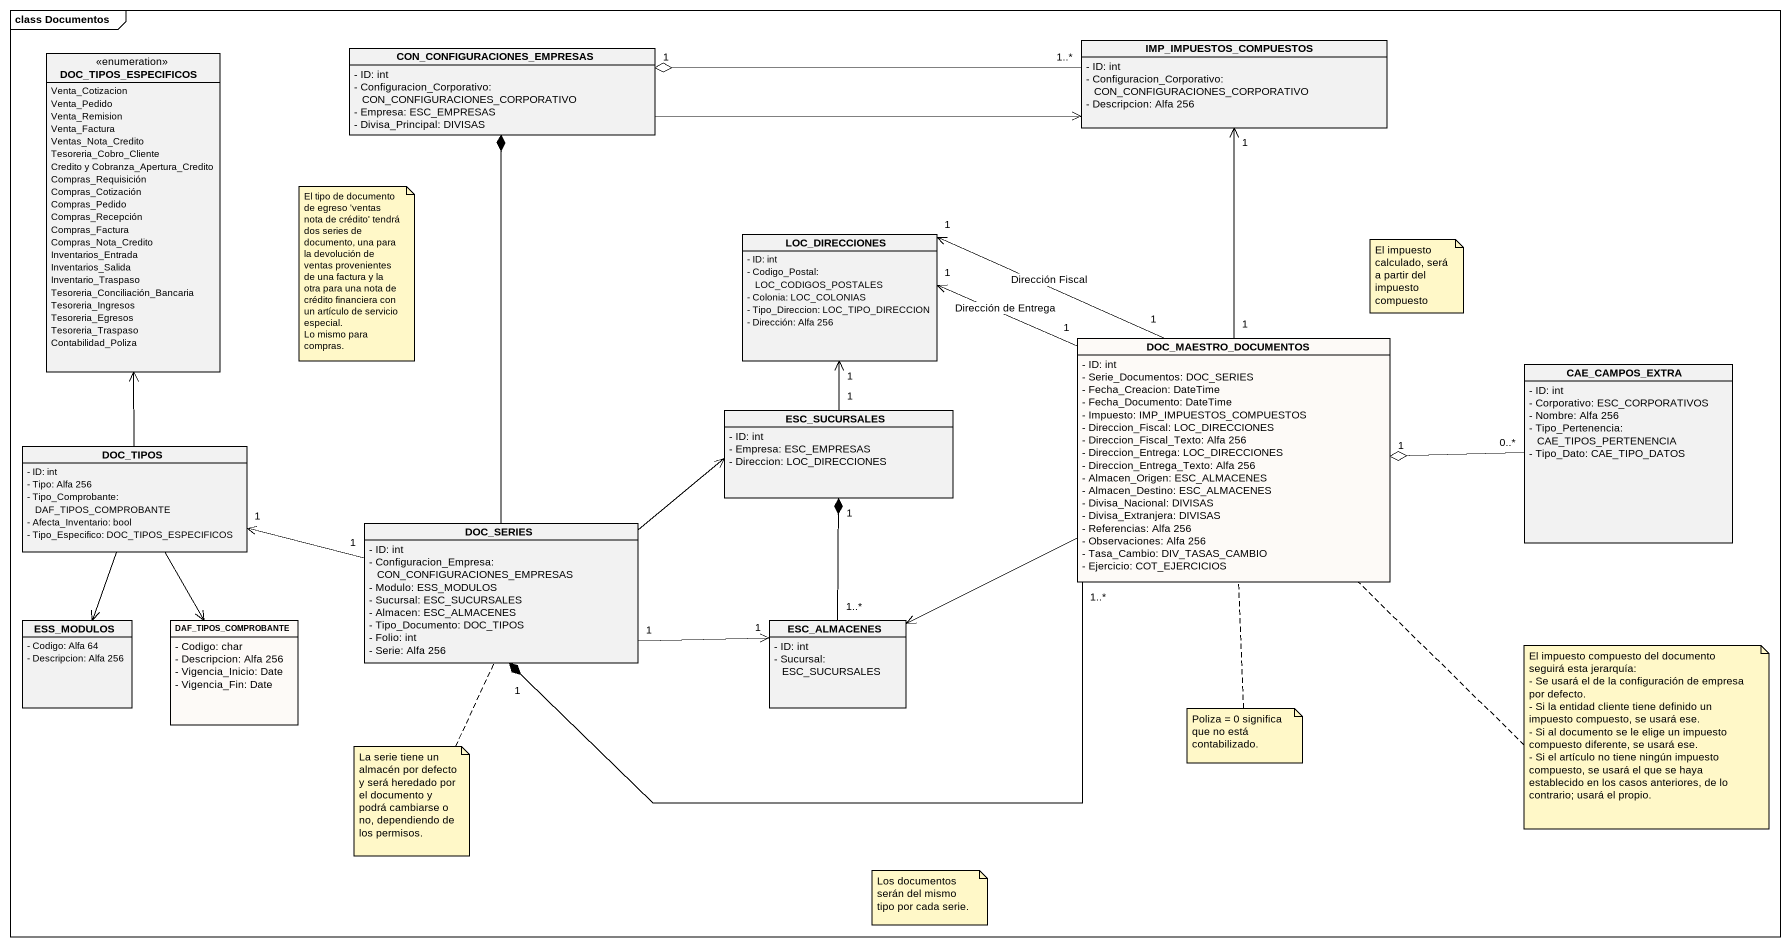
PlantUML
@startuml
mainframe class Documentos
hide circle
hide empty members
skinparam classAttributeIconSize 0
enum DOC_TIPOS_ESPECIFICOS {
  Venta_Cotizacion
  Venta_Pedido
  Venta_Remision
  Venta_Factura
  Ventas_Nota_Credito
  Tesoreria_Cobro_Cliente
  Credito y Cobranza_Apertura_Credito
  Compras_Requisición
  Compras_Cotización
  Compras_Pedido
  Compras_Recepción
  Compras_Factura
  Compras_Nota_Credito
  Inventarios_Entrada
  Inventarios_Salida
  Inventario_Traspaso
  Tesoreria_Conciliación_Bancaria
  Tesoreria_Ingresos
  Tesoreria_Egresos
  Tesoreria_Traspaso
  Contabilidad_Poliza
}
class CON_CONFIGURACIONES_EMPRESAS {
  - ID: int
  - Configuracion_Corporativo: CON_CONFIGURACIONES_CORPORATIVO
  - Empresa: ESC_EMPRESAS
  - Divisa_Principal: DIVISAS
}
class IMP_IMPUESTOS_COMPUESTOS {
  - ID: int
  - Configuracion_Corporativo: CON_CONFIGURACIONES_CORPORATIVO
  - Descripcion: Alfa 256
}
class LOC_DIRECCIONES {
  - ID: int
  - Codigo_Postal: LOC_CODIGOS_POSTALES
  - Colonia: LOC_COLONIAS
  - Tipo_Direccion: LOC_TIPO_DIRECCION
  - Dirección: Alfa 256
}
class DOC_MAESTRO_DOCUMENTOS #FDFAF7 {
  - ID: int
  - Serie_Documentos: DOC_SERIES
  - Fecha_Creacion: DateTime
  - Fecha_Documento: DateTime
  - Impuesto: IMP_IMPUESTOS_COMPUESTOS
  - Direccion_Fiscal: LOC_DIRECCIONES
  - Direccion_Fiscal_Texto: Alfa 256
  - Direccion_Entrega: LOC_DIRECCIONES
  - Direccion_Entrega_Texto: Alfa 256
  - Almacen_Origen: ESC_ALMACENES
  - Almacen_Destino: ESC_ALMACENES
  - Divisa_Nacional: DIVISAS
  - Divisa_Extranjera: DIVISAS
  - Referencias: Alfa 256
  - Observaciones: Alfa 256
  - Tasa_Cambio: DIV_TASAS_CAMBIO
  - Ejercicio: COT_EJERCICIOS
}
class CAE_CAMPOS_EXTRA {
  - ID: int
  - Corporativo: ESC_CORPORATIVOS
  - Nombre: Alfa 256
  - Tipo_Pertenencia: CAE_TIPOS_PERTENENCIA
  - Tipo_Dato: CAE_TIPO_DATOS
}
class ESC_SUCURSALES {
  - ID: int
  - Empresa: ESC_EMPRESAS
  - Direccion: LOC_DIRECCIONES
}
class DOC_TIPOS {
  - ID: int
  - Tipo: Alfa 256
  - Tipo_Comprobante: DAF_TIPOS_COMPROBANTE
  - Afecta_Inventario: bool
  - Tipo_Especifico: DOC_TIPOS_ESPECIFICOS
}
class DOC_SERIES {
  - ID: int
  - Configuracion_Empresa: CON_CONFIGURACIONES_EMPRESAS
  - Modulo: ESS_MODULOS
  - Sucursal: ESC_SUCURSALES
  - Almacen: ESC_ALMACENES
  - Tipo_Documento: DOC_TIPOS
  - Folio: int
  - Serie: Alfa 256
}
class ESS_MODULOS {
  - Codigo: Alfa 64
  - Descripcion: Alfa 256
}
class DAF_TIPOS_COMPROBANTE #FDFAF7 {
  - Codigo: char
  - Descripcion: Alfa 256
  - Vigencia_Inicio: Date
  - Vigencia_Fin: Date
}
class ESC_ALMACENES {
  - ID: int
  - Sucursal: ESC_SUCURSALES
}
CON_CONFIGURACIONES_EMPRESAS -right-> IMP_IMPUESTOS_COMPUESTOS
IMP_IMPUESTOS_COMPUESTOS "1..*" -left-o "1" CON_CONFIGURACIONES_EMPRESAS
DOC_MAESTRO_DOCUMENTOS "1" -up-> "1" IMP_IMPUESTOS_COMPUESTOS
DOC_MAESTRO_DOCUMENTOS "1" -left-> "1" LOC_DIRECCIONES : Dirección de Entrega
DOC_MAESTRO_DOCUMENTOS "1" -left-> "1" LOC_DIRECCIONES : Dirección Fiscal
DOC_MAESTRO_DOCUMENTOS "1..*" -left-* "1" DOC_SERIES
DOC_MAESTRO_DOCUMENTOS -left-> ESC_ALMACENES
CAE_CAMPOS_EXTRA "0..*" -left-o "1" DOC_MAESTRO_DOCUMENTOS
ESC_SUCURSALES "1" -up-> "1" LOC_DIRECCIONES
DOC_TIPOS -up-> DOC_TIPOS_ESPECIFICOS
DOC_TIPOS --> ESS_MODULOS
DOC_TIPOS --> DAF_TIPOS_COMPROBANTE
DOC_SERIES -up-* CON_CONFIGURACIONES_EMPRESAS
DOC_SERIES -right-> ESC_SUCURSALES
DOC_SERIES "1" -left-> "1" DOC_TIPOS
DOC_SERIES "1" -right-> "1" ESC_ALMACENES
ESC_ALMACENES "1..*" -up-* "1" ESC_SUCURSALES
note as N1
  El tipo de documento de egreso 'ventas nota de crédito' tendrá dos series de documento, una para la devolución de ventas provenientes de una factura y la otra para una nota de crédito financiera con un artículo de servicio especial.
  Lo mismo para compras.
end note
note as N2
  El impuesto calculado, será a partir del impuesto compuesto
end note
note bottom of DOC_MAESTRO_DOCUMENTOS
  El impuesto compuesto del documento seguirá esta jerarquía:
  - Se usará el de la configuración de empresa por defecto.
  - Si la entidad cliente tiene definido un impuesto compuesto, se usará ese.
  - Si al documento se le elige un impuesto compuesto diferente, se usará ese.
  - Si el artículo no tiene ningún impuesto compuesto, se usará el que se haya establecido en los casos anteriores, de lo contrario; usará el propio.
end note
note bottom of DOC_MAESTRO_DOCUMENTOS : Poliza = 0 significa que no está contabilizado.
note bottom of DOC_SERIES : La serie tiene un almacén por defecto y será heredado por el documento y podrá cambiarse o no, dependiendo de los permisos.
note as N6
  Los documentos serán del mismo tipo por cada serie.
end note
@enduml
